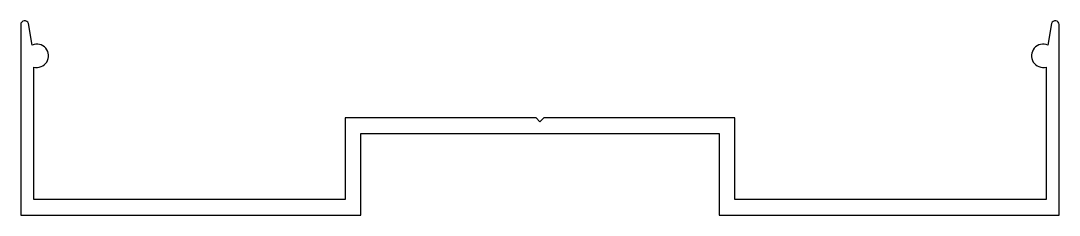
# Model space of a CAD drawing. Extents: x 5 to 106, y 4 to 23.
import ezdxf

# ---------------------------------------------------------------- set-up
doc = ezdxf.new("R2010")
doc.units = 0
doc.layers.get('0').update_dxf_attribs({"linetype": 'CONTINUOUS'})

msp = doc.modelspace()

# ---------------------------------------------------------------- linework, layer by layer
for p, q in [((4.65, 22.21), (4.65, 3.54)), ((5.77, 20.21), (5.4, 22.32)), ((105.51, 22.32), (105.13, 20.21)), ((106.25, 3.54), (106.25, 22.21)), ((5.92, 5.07), (5.92, 18.06)), ((104.98, 18.06), (104.98, 5.07)), ((55.07, 13.07), (36.4, 13.07)), ((36.4, 13.07), (36.4, 5.07)), ((55.45, 12.69), (55.07, 13.07)), ((55.83, 13.07), (55.45, 12.69)), ((74.5, 13.07), (55.83, 13.07)), ((74.5, 5.07), (74.5, 13.07)), ((37.93, 3.54), (37.93, 11.54)), ((37.93, 11.54), (72.98, 11.54)), ((72.98, 11.54), (72.98, 3.54)), ((36.4, 5.07), (5.92, 5.07)), ((104.98, 5.07), (74.5, 5.07)), ((4.65, 3.54), (37.93, 3.54)), ((72.98, 3.54), (106.25, 3.54))]:
    msp.add_line(p, q)
for centre, radius, start, end in [((5.03, 22.21), 0.381, 16.9845, 180), ((105.87, 22.21), 0.381, 360, 163.0155), ((6.23, 19.16), 1.14, 254.534, 113.5713), ((104.68, 19.16), 1.14, 66.4287, 285.466)]:
    msp.add_arc(centre, radius, start, end)

doc.saveas('drawing.dxf')
